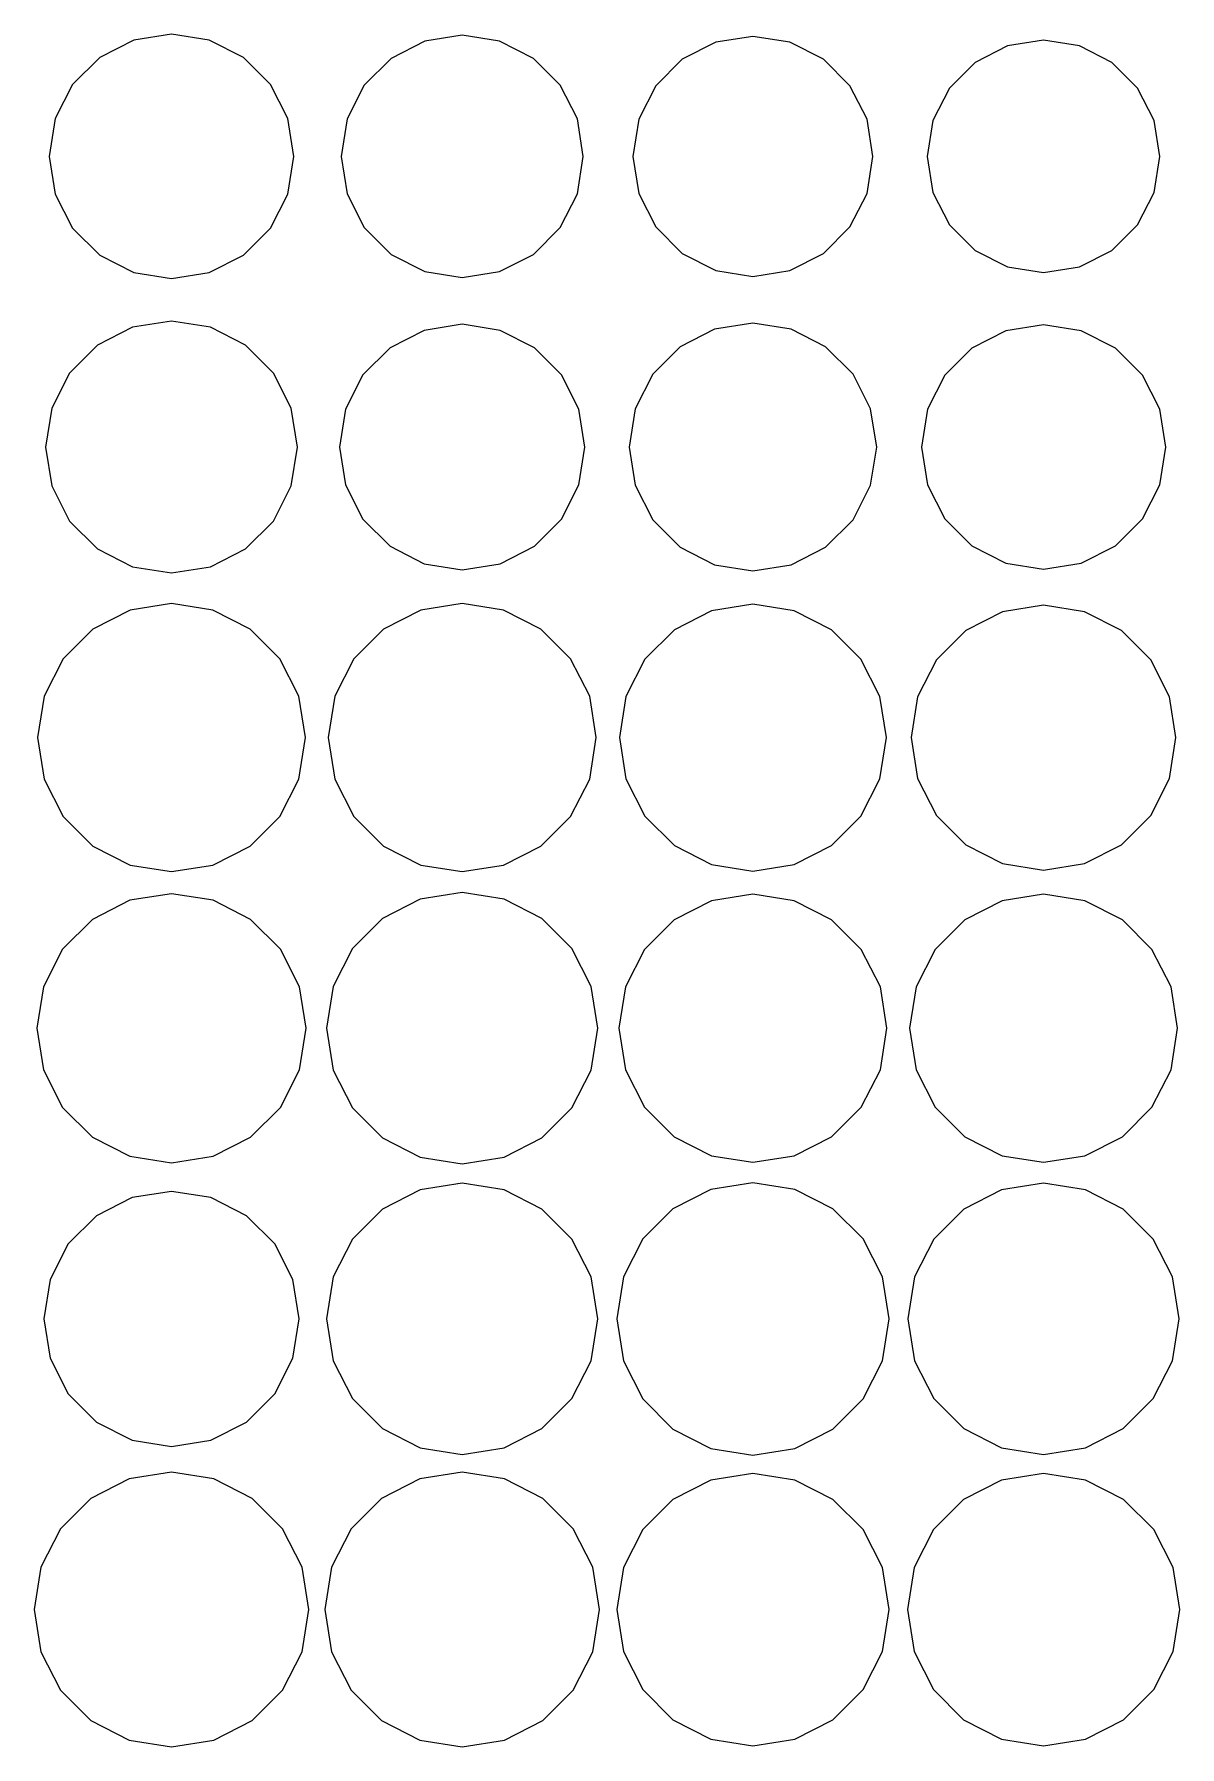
# Model space of a CAD drawing. Header units: metres. Extents: x -319 to 328, y -240 to 246.
# Drawn here: x -229.5 to -158.6, y -239.5 to -133.4 of the extents above; entities that cross this region are included whole.
import ezdxf

# ---------------------------------------------------------------- set-up
doc = ezdxf.new("R2010")
doc.units = ezdxf.units.M

msp = doc.modelspace()

# ---------------------------------------------------------------- linework, layer by layer
for p, q in [((-221, -133.43333, -415.6922), (-223.33823, -133.80368, -415.6922)), ((-218.66177, -133.80368, -415.6922), (-221, -133.43333, -415.6922)), ((-203, -133.5, -415.6922), (-205.31763, -133.86707, -415.6922)), ((-200.68237, -133.86707, -415.6922), (-203, -133.5, -415.6922)), ((-185, -133.56667, -415.6922), (-187.29703, -133.93048, -415.6922)), ((-182.70297, -133.93048, -415.6922), (-185, -133.56667, -415.6922)), ((-223.33823, -133.80368, -415.6922), (-225.44757, -134.87845, -415.6922)), ((-216.55243, -134.87845, -415.6922), (-218.66177, -133.80368, -415.6922)), ((-205.31763, -133.86707, -415.6922), (-207.40839, -134.93237, -415.6922)), ((-198.59161, -134.93237, -415.6922), (-200.68237, -133.86707, -415.6922)), ((-187.29703, -133.93048, -415.6922), (-189.3692, -134.9863, -415.6922)), ((-180.6308, -134.9863, -415.6922), (-182.70297, -133.93048, -415.6922)), ((-169.22491, -134.15239, -415.6922), (-171.23206, -135.17508, -415.6922)), ((-167, -133.8, -415.6922), (-169.22491, -134.15239, -415.6922)), ((-164.77509, -134.15239, -415.6922), (-167, -133.8, -415.6922)), ((-162.76794, -135.17508, -415.6922), (-164.77509, -134.15239, -415.6922)), ((-225.44757, -134.87845, -415.6922), (-227.12155, -136.55243, -415.6922)), ((-214.87845, -136.55243, -415.6922), (-216.55243, -134.87845, -415.6922)), ((-207.40839, -134.93237, -415.6922), (-209.06763, -136.59161, -415.6922)), ((-196.93237, -136.59161, -415.6922), (-198.59161, -134.93237, -415.6922)), ((-189.3692, -134.9863, -415.6922), (-191.01369, -136.6308, -415.6922)), ((-178.98631, -136.6308, -415.6922), (-180.6308, -134.9863, -415.6922)), ((-171.23206, -135.17508, -415.6922), (-172.82492, -136.76794, -415.6922)), ((-161.17508, -136.76794, -415.6922), (-162.76794, -135.17508, -415.6922)), ((-227.12155, -136.55243, -415.6922), (-228.19632, -138.66177, -415.6922)), ((-213.80368, -138.66177, -415.6922), (-214.87845, -136.55243, -415.6922)), ((-209.06763, -136.59161, -415.6922), (-210.13293, -138.68237, -415.6922)), ((-195.86707, -138.68237, -415.6922), (-196.93237, -136.59161, -415.6922)), ((-191.01369, -136.6308, -415.6922), (-192.06952, -138.70297, -415.6922)), ((-177.93048, -138.70297, -415.6922), (-178.98631, -136.6308, -415.6922)), ((-172.82492, -136.76794, -415.6922), (-173.84761, -138.77509, -415.6922)), ((-160.15239, -138.77509, -415.6922), (-161.17508, -136.76794, -415.6922)), ((-228.19632, -138.66177, -415.6922), (-228.56667, -141, -415.6922)), ((-213.43333, -141, -415.6922), (-213.80368, -138.66177, -415.6922)), ((-210.13293, -138.68237, -415.6922), (-210.5, -141, -415.6922)), ((-195.5, -141, -415.6922), (-195.86707, -138.68237, -415.6922)), ((-192.06952, -138.70297, -415.6922), (-192.43333, -141, -415.6922)), ((-177.56667, -141, -415.6922), (-177.93048, -138.70297, -415.6922)), ((-173.84761, -138.77509, -415.6922), (-174.2, -141, -415.6922)), ((-159.8, -141, -415.6922), (-160.15239, -138.77509, -415.6922)), ((-228.56667, -141, -415.6922), (-228.19632, -143.33823, -415.6922)), ((-213.80368, -143.33823, -415.6922), (-213.43333, -141, -415.6922)), ((-210.5, -141, -415.6922), (-210.13293, -143.31763, -415.6922)), ((-195.86707, -143.31763, -415.6922), (-195.5, -141, -415.6922)), ((-192.43333, -141, -415.6922), (-192.06952, -143.29703, -415.6922)), ((-177.93048, -143.29703, -415.6922), (-177.56667, -141, -415.6922)), ((-174.2, -141, -415.6922), (-173.84761, -143.22491, -415.6922)), ((-160.15239, -143.22491, -415.6922), (-159.8, -141, -415.6922)), ((-228.19632, -143.33823, -415.6922), (-227.12155, -145.44757, -415.6922)), ((-214.87845, -145.44757, -415.6922), (-213.80368, -143.33823, -415.6922)), ((-210.13293, -143.31763, -415.6922), (-209.06763, -145.40839, -415.6922)), ((-196.93237, -145.40839, -415.6922), (-195.86707, -143.31763, -415.6922)), ((-192.06952, -143.29703, -415.6922), (-191.01369, -145.3692, -415.6922)), ((-178.98631, -145.3692, -415.6922), (-177.93048, -143.29703, -415.6922)), ((-173.84761, -143.22491, -415.6922), (-172.82492, -145.23206, -415.6922)), ((-161.17508, -145.23206, -415.6922), (-160.15239, -143.22491, -415.6922)), ((-172.82492, -145.23206, -415.6922), (-171.23206, -146.82492, -415.6922)), ((-162.76794, -146.82492, -415.6922), (-161.17508, -145.23206, -415.6922)), ((-227.12155, -145.44757, -415.6922), (-225.44757, -147.12155, -415.6922)), ((-216.55243, -147.12157, -415.6922), (-214.87845, -145.44757, -415.6922)), ((-209.06763, -145.40839, -415.6922), (-207.40839, -147.06763, -415.6922)), ((-198.59161, -147.06763, -415.6922), (-196.93237, -145.40839, -415.6922)), ((-191.01369, -145.3692, -415.6922), (-189.3692, -147.0137, -415.6922)), ((-180.6308, -147.0137, -415.6922), (-178.98631, -145.3692, -415.6922)), ((-225.44757, -147.12155, -415.6922), (-223.33823, -148.19632, -415.6922)), ((-218.66177, -148.19632, -415.6922), (-216.55243, -147.12157, -415.6922)), ((-207.40839, -147.06763, -415.6922), (-205.31763, -148.13293, -415.6922)), ((-200.68237, -148.13293, -415.6922), (-198.59161, -147.06763, -415.6922)), ((-189.3692, -147.0137, -415.6922), (-187.29703, -148.06952, -415.6922)), ((-182.70297, -148.06952, -415.6922), (-180.6308, -147.0137, -415.6922)), ((-171.23206, -146.82492, -415.6922), (-169.22493, -147.84761, -415.6922)), ((-164.77507, -147.84761, -415.6922), (-162.76794, -146.82492, -415.6922)), ((-223.33823, -148.19632, -415.6922), (-221, -148.56667, -415.6922)), ((-221, -148.56667, -415.6922), (-218.66177, -148.19632, -415.6922)), ((-205.31763, -148.13293, -415.6922), (-203, -148.5, -415.6922)), ((-203, -148.5, -415.6922), (-200.68237, -148.13293, -415.6922)), ((-187.29703, -148.06952, -415.6922), (-185, -148.43333, -415.6922)), ((-185, -148.43333, -415.6922), (-182.70297, -148.06952, -415.6922)), ((-169.22493, -147.84761, -415.6922), (-167, -148.2, -415.6922)), ((-167, -148.2, -415.6922), (-164.77507, -147.84761, -415.6922)), ((-223.41034, -151.58176, -415.6922), (-225.58472, -152.68967, -415.6922)), ((-221, -151.2, -415.6922), (-223.41034, -151.58176, -415.6922)), ((-218.58966, -151.58176, -415.6922), (-221, -151.2, -415.6922)), ((-216.41528, -152.68967, -415.6922), (-218.58966, -151.58176, -415.6922)), ((-203, -151.4, -415.6922), (-205.34853, -151.77197, -415.6922)), ((-200.65147, -151.77197, -415.6922), (-203, -151.4, -415.6922)), ((-185, -151.33334, -415.6922), (-187.36913, -151.70856, -415.6922)), ((-182.63087, -151.70856, -415.6922), (-185, -151.33334, -415.6922)), ((-167, -151.43333, -415.6922), (-169.33823, -151.80368, -415.6922)), ((-164.66177, -151.80368, -415.6922), (-167, -151.43333, -415.6922)), ((-225.58472, -152.68967, -415.6922), (-227.31033, -154.41528, -415.6922)), ((-214.68967, -154.41528, -415.6922), (-216.41528, -152.68967, -415.6922)), ((-205.34853, -151.77197, -415.6922), (-207.46716, -152.85147, -415.6922)), ((-198.53284, -152.85147, -415.6922), (-200.65147, -151.77197, -415.6922)), ((-187.36913, -151.70856, -415.6922), (-189.50635, -152.79755, -415.6922)), ((-180.49365, -152.79755, -415.6922), (-182.63087, -151.70856, -415.6922)), ((-169.33823, -151.80368, -415.6922), (-171.44757, -152.87845, -415.6922)), ((-162.55243, -152.87845, -415.6922), (-164.66177, -151.80368, -415.6922)), ((-207.46716, -152.85147, -415.6922), (-209.14853, -154.53284, -415.6922)), ((-196.85147, -154.53284, -415.6922), (-198.53284, -152.85147, -415.6922)), ((-189.50635, -152.79755, -415.6922), (-191.20247, -154.49365, -415.6922)), ((-178.79753, -154.49365, -415.6922), (-180.49365, -152.79755, -415.6922)), ((-171.44757, -152.87845, -415.6922), (-173.12157, -154.55243, -415.6922)), ((-160.87843, -154.55243, -415.6922), (-162.55243, -152.87845, -415.6922)), ((-227.31033, -154.41528, -415.6922), (-228.41824, -156.58966, -415.6922)), ((-213.58176, -156.58966, -415.6922), (-214.68967, -154.41528, -415.6922)), ((-209.14853, -154.53284, -415.6922), (-210.22803, -156.65147, -415.6922)), ((-195.77197, -156.65147, -415.6922), (-196.85147, -154.53284, -415.6922)), ((-191.20247, -154.49365, -415.6922), (-192.29144, -156.63086, -415.6922)), ((-177.70857, -156.63086, -415.6922), (-178.79753, -154.49365, -415.6922)), ((-173.12157, -154.55243, -415.6922), (-174.19632, -156.66177, -415.6922)), ((-159.80367, -156.66177, -415.6922), (-160.87843, -154.55243, -415.6922)), ((-228.41824, -156.58966, -415.6922), (-228.8, -159, -415.6922)), ((-213.2, -159, -415.6922), (-213.58176, -156.58966, -415.6922)), ((-210.22803, -156.65147, -415.6922), (-210.6, -159, -415.6922)), ((-195.4, -159, -415.6922), (-195.77197, -156.65147, -415.6922)), ((-192.29144, -156.63086, -415.6922), (-192.66666, -159, -415.6922)), ((-177.33333, -159, -415.6922), (-177.70857, -156.63086, -415.6922)), ((-174.19632, -156.66177, -415.6922), (-174.56667, -159, -415.6922)), ((-159.43333, -159, -415.6922), (-159.80367, -156.66177, -415.6922)), ((-228.8, -159, -415.6922), (-228.41824, -161.41034, -415.6922)), ((-213.58176, -161.41034, -415.6922), (-213.2, -159, -415.6922)), ((-210.6, -159, -415.6922), (-210.22803, -161.34853, -415.6922)), ((-195.77197, -161.34853, -415.6922), (-195.4, -159, -415.6922)), ((-192.66666, -159, -415.6922), (-192.29144, -161.36914, -415.6922)), ((-177.70857, -161.36914, -415.6922), (-177.33333, -159, -415.6922)), ((-174.56667, -159, -415.6922), (-174.19633, -161.33823, -415.6922)), ((-159.80367, -161.33823, -415.6922), (-159.43333, -159, -415.6922)), ((-228.41824, -161.41034, -415.6922), (-227.31033, -163.58472, -415.6922)), ((-214.68967, -163.58472, -415.6922), (-213.58176, -161.41034, -415.6922)), ((-210.22803, -161.34853, -415.6922), (-209.14853, -163.46716, -415.6922)), ((-196.85147, -163.46716, -415.6922), (-195.77197, -161.34853, -415.6922)), ((-192.29144, -161.36914, -415.6922), (-191.20247, -163.50635, -415.6922)), ((-178.79753, -163.50635, -415.6922), (-177.70857, -161.36914, -415.6922)), ((-174.19633, -161.33823, -415.6922), (-173.12157, -163.44757, -415.6922)), ((-160.87843, -163.44757, -415.6922), (-159.80367, -161.33823, -415.6922)), ((-227.31033, -163.58472, -415.6922), (-225.58472, -165.31033, -415.6922)), ((-216.41528, -165.31033, -415.6922), (-214.68967, -163.58472, -415.6922)), ((-209.14853, -163.46716, -415.6922), (-207.46716, -165.14853, -415.6922)), ((-198.53284, -165.14853, -415.6922), (-196.85147, -163.46716, -415.6922)), ((-191.20247, -163.50635, -415.6922), (-189.50635, -165.20245, -415.6922)), ((-180.49365, -165.20245, -415.6922), (-178.79753, -163.50635, -415.6922)), ((-173.12157, -163.44757, -415.6922), (-171.44757, -165.12155, -415.6922)), ((-162.55243, -165.12157, -415.6922), (-160.87843, -163.44757, -415.6922)), ((-225.58472, -165.31033, -415.6922), (-223.41034, -166.41824, -415.6922)), ((-218.58966, -166.41824, -415.6922), (-216.41528, -165.31033, -415.6922)), ((-207.46716, -165.14853, -415.6922), (-205.34853, -166.22803, -415.6922)), ((-200.65146, -166.22803, -415.6922), (-198.53284, -165.14853, -415.6922)), ((-189.50635, -165.20245, -415.6922), (-187.36913, -166.29144, -415.6922)), ((-182.63087, -166.29144, -415.6922), (-180.49365, -165.20245, -415.6922)), ((-171.44757, -165.12155, -415.6922), (-169.33823, -166.19632, -415.6922)), ((-164.66177, -166.19632, -415.6922), (-162.55243, -165.12157, -415.6922)), ((-223.41034, -166.41824, -415.6922), (-221, -166.8, -415.6922)), ((-221, -166.8, -415.6922), (-218.58966, -166.41824, -415.6922)), ((-205.34853, -166.22803, -415.6922), (-203, -166.6, -415.6922)), ((-203, -166.6, -415.6922), (-200.65146, -166.22803, -415.6922)), ((-187.36913, -166.29144, -415.6922), (-185, -166.66666, -415.6922)), ((-185, -166.66666, -415.6922), (-182.63087, -166.29144, -415.6922)), ((-169.33823, -166.19632, -415.6922), (-167, -166.56667, -415.6922)), ((-167, -166.56667, -415.6922), (-164.66177, -166.19632, -415.6922)), ((-223.56485, -169.10623, -415.6922), (-225.87862, -170.28516, -415.6922)), ((-221, -168.7, -415.6922), (-223.56485, -169.10623, -415.6922)), ((-218.43515, -169.10623, -415.6922), (-221, -168.7, -415.6922)), ((-216.12138, -170.28516, -415.6922), (-218.43515, -169.10623, -415.6922)), ((-205.56485, -169.10623, -415.6922), (-207.87862, -170.28516, -415.6922)), ((-203, -168.7, -415.6922), (-205.56485, -169.10623, -415.6922)), ((-200.43515, -169.10623, -415.6922), (-203, -168.7, -415.6922)), ((-198.12138, -170.28516, -415.6922), (-200.43515, -169.10623, -415.6922)), ((-187.55453, -169.13794, -415.6922), (-189.85902, -170.31213, -415.6922)), ((-185, -168.73334, -415.6922), (-187.55453, -169.13794, -415.6922)), ((-182.44547, -169.13794, -415.6922), (-185, -168.73334, -415.6922)), ((-180.14098, -170.31213, -415.6922), (-182.44547, -169.13794, -415.6922)), ((-169.53394, -169.20134, -415.6922), (-171.81984, -170.36606, -415.6922)), ((-167, -168.8, -415.6922), (-169.53394, -169.20134, -415.6922)), ((-164.46606, -169.20134, -415.6922), (-167, -168.8, -415.6922)), ((-162.18016, -170.36606, -415.6922), (-164.46606, -169.20134, -415.6922)), ((-225.87862, -170.28516, -415.6922), (-227.71484, -172.12138, -415.6922)), ((-214.28516, -172.12138, -415.6922), (-216.12138, -170.28516, -415.6922)), ((-207.87862, -170.28516, -415.6922), (-209.71484, -172.12138, -415.6922)), ((-196.28516, -172.12138, -415.6922), (-198.12138, -170.28516, -415.6922)), ((-189.85902, -170.31213, -415.6922), (-191.68788, -172.14098, -415.6922)), ((-178.31213, -172.14098, -415.6922), (-180.14098, -170.31213, -415.6922)), ((-171.81984, -170.36606, -415.6922), (-173.63394, -172.18016, -415.6922)), ((-160.36606, -172.18016, -415.6922), (-162.18016, -170.36606, -415.6922)), ((-227.71484, -172.12138, -415.6922), (-228.89377, -174.43515, -415.6922)), ((-213.10623, -174.43515, -415.6922), (-214.28516, -172.12138, -415.6922)), ((-209.71484, -172.12138, -415.6922), (-210.89377, -174.43515, -415.6922)), ((-195.10623, -174.43515, -415.6922), (-196.28516, -172.12138, -415.6922)), ((-191.68788, -172.14098, -415.6922), (-192.86206, -174.44547, -415.6922)), ((-177.13794, -174.44547, -415.6922), (-178.31213, -172.14098, -415.6922)), ((-173.63394, -172.18016, -415.6922), (-174.79866, -174.46606, -415.6922)), ((-159.20134, -174.46606, -415.6922), (-160.36606, -172.18016, -415.6922)), ((-228.89377, -174.43515, -415.6922), (-229.3, -177, -415.6922)), ((-212.7, -177, -415.6922), (-213.10623, -174.43515, -415.6922)), ((-210.89377, -174.43515, -415.6922), (-211.3, -177, -415.6922)), ((-194.7, -177, -415.6922), (-195.10623, -174.43515, -415.6922)), ((-192.86206, -174.44547, -415.6922), (-193.26666, -177, -415.6922)), ((-176.73334, -177, -415.6922), (-177.13794, -174.44547, -415.6922)), ((-174.79866, -174.46606, -415.6922), (-175.2, -177, -415.6922)), ((-158.8, -177, -415.6922), (-159.20134, -174.46606, -415.6922)), ((-229.3, -177, -415.6922), (-228.89377, -179.56485, -415.6922)), ((-213.10623, -179.56485, -415.6922), (-212.7, -177, -415.6922)), ((-211.3, -177, -415.6922), (-210.89377, -179.56485, -415.6922)), ((-195.10623, -179.56485, -415.6922), (-194.7, -177, -415.6922)), ((-193.26666, -177, -415.6922), (-192.86206, -179.55453, -415.6922)), ((-177.13794, -179.55453, -415.6922), (-176.73334, -177, -415.6922)), ((-175.2, -177, -415.6922), (-174.79866, -179.53394, -415.6922)), ((-159.20134, -179.53394, -415.6922), (-158.8, -177, -415.6922)), ((-228.89377, -179.56485, -415.6922), (-227.71484, -181.87862, -415.6922)), ((-214.28516, -181.87862, -415.6922), (-213.10623, -179.56485, -415.6922)), ((-210.89377, -179.56485, -415.6922), (-209.71484, -181.87862, -415.6922)), ((-196.28516, -181.87862, -415.6922), (-195.10623, -179.56485, -415.6922)), ((-192.86206, -179.55453, -415.6922), (-191.68788, -181.85902, -415.6922)), ((-178.31213, -181.85902, -415.6922), (-177.13794, -179.55453, -415.6922)), ((-174.79866, -179.53394, -415.6922), (-173.63394, -181.81984, -415.6922)), ((-160.36606, -181.81984, -415.6922), (-159.20134, -179.53394, -415.6922)), ((-227.71484, -181.87862, -415.6922), (-225.87862, -183.71484, -415.6922)), ((-216.12138, -183.71484, -415.6922), (-214.28516, -181.87862, -415.6922)), ((-209.71484, -181.87862, -415.6922), (-207.87862, -183.71484, -415.6922)), ((-198.12138, -183.71484, -415.6922), (-196.28516, -181.87862, -415.6922)), ((-191.68788, -181.85902, -415.6922), (-189.85902, -183.68787, -415.6922)), ((-180.14098, -183.68787, -415.6922), (-178.31213, -181.85902, -415.6922)), ((-173.63394, -181.81984, -415.6922), (-171.81984, -183.63394, -415.6922)), ((-162.18016, -183.63394, -415.6922), (-160.36606, -181.81984, -415.6922)), ((-225.87862, -183.71484, -415.6922), (-223.56485, -184.89377, -415.6922)), ((-218.43515, -184.89377, -415.6922), (-216.12138, -183.71484, -415.6922)), ((-207.87862, -183.71484, -415.6922), (-205.56485, -184.89377, -415.6922)), ((-200.43515, -184.89377, -415.6922), (-198.12138, -183.71484, -415.6922)), ((-189.85902, -183.68787, -415.6922), (-187.55453, -184.86206, -415.6922)), ((-182.44547, -184.86206, -415.6922), (-180.14098, -183.68787, -415.6922)), ((-171.81984, -183.63394, -415.6922), (-169.53394, -184.79866, -415.6922)), ((-164.46606, -184.79866, -415.6922), (-162.18016, -183.63394, -415.6922)), ((-223.56485, -184.89377, -415.6922), (-221, -185.3, -415.6922)), ((-221, -185.3, -415.6922), (-218.43515, -184.89377, -415.6922)), ((-205.56485, -184.89377, -415.6922), (-203, -185.3, -415.6922)), ((-203, -185.3, -415.6922), (-200.43515, -184.89377, -415.6922)), ((-187.55453, -184.86206, -415.6922), (-185, -185.26666, -415.6922)), ((-185, -185.26666, -415.6922), (-182.44547, -184.86206, -415.6922)), ((-169.53394, -184.79866, -415.6922), (-167, -185.2, -415.6922)), ((-167, -185.2, -415.6922), (-164.46606, -184.79866, -415.6922)), ((-221, -186.66667, -415.6922), (-223.57513, -187.07452, -415.6922)), ((-218.42487, -187.07452, -415.6922), (-221, -186.66667, -415.6922)), ((-203, -186.6, -415.6922), (-205.59573, -187.01112, -415.6922)), ((-200.40427, -187.01112, -415.6922), (-203, -186.6, -415.6922)), ((-223.57513, -187.07452, -415.6922), (-225.89821, -188.2582, -415.6922)), ((-216.10179, -188.2582, -415.6922), (-218.42487, -187.07452, -415.6922)), ((-205.59573, -187.01112, -415.6922), (-207.9374, -188.20425, -415.6922)), ((-198.0626, -188.20425, -415.6922), (-200.40427, -187.01112, -415.6922)), ((-187.56483, -187.10623, -415.6922), (-189.87862, -188.28516, -415.6922)), ((-185, -186.7, -415.6922), (-187.56483, -187.10623, -415.6922)), ((-182.43517, -187.10623, -415.6922), (-185, -186.7, -415.6922)), ((-180.12138, -188.28516, -415.6922), (-182.43517, -187.10623, -415.6922)), ((-169.56483, -187.10623, -415.6922), (-171.87862, -188.28516, -415.6922)), ((-167, -186.7, -415.6922), (-169.56483, -187.10623, -415.6922)), ((-164.43517, -187.10623, -415.6922), (-167, -186.7, -415.6922)), ((-162.12138, -188.28516, -415.6922), (-164.43517, -187.10623, -415.6922)), ((-225.89821, -188.2582, -415.6922), (-227.7418, -190.10179, -415.6922)), ((-214.2582, -190.10179, -415.6922), (-216.10179, -188.2582, -415.6922)), ((-207.9374, -188.20425, -415.6922), (-209.79575, -190.0626, -415.6922)), ((-196.20425, -190.0626, -415.6922), (-198.0626, -188.20425, -415.6922)), ((-189.87862, -188.28516, -415.6922), (-191.71484, -190.12138, -415.6922)), ((-178.28516, -190.12138, -415.6922), (-180.12138, -188.28516, -415.6922)), ((-171.87862, -188.28516, -415.6922), (-173.71484, -190.12138, -415.6922)), ((-160.28516, -190.12138, -415.6922), (-162.12138, -188.28516, -415.6922)), ((-227.7418, -190.10179, -415.6922), (-228.92548, -192.42487, -415.6922)), ((-213.07452, -192.42487, -415.6922), (-214.2582, -190.10179, -415.6922)), ((-209.79575, -190.0626, -415.6922), (-210.98888, -192.40427, -415.6922)), ((-195.01112, -192.40427, -415.6922), (-196.20425, -190.0626, -415.6922)), ((-191.71484, -190.12138, -415.6922), (-192.89377, -192.43515, -415.6922)), ((-177.10623, -192.43515, -415.6922), (-178.28516, -190.12138, -415.6922)), ((-173.71484, -190.12138, -415.6922), (-174.89377, -192.43515, -415.6922)), ((-159.10623, -192.43515, -415.6922), (-160.28516, -190.12138, -415.6922)), ((-228.92548, -192.42487, -415.6922), (-229.33334, -195, -415.6922)), ((-212.66666, -195, -415.6922), (-213.07452, -192.42487, -415.6922)), ((-210.98888, -192.40427, -415.6922), (-211.4, -195, -415.6922)), ((-194.6, -195, -415.6922), (-195.01112, -192.40427, -415.6922)), ((-192.89377, -192.43515, -415.6922), (-193.3, -195, -415.6922)), ((-176.7, -195, -415.6922), (-177.10623, -192.43515, -415.6922)), ((-174.89377, -192.43515, -415.6922), (-175.3, -195, -415.6922)), ((-158.7, -195, -415.6922), (-159.10623, -192.43515, -415.6922)), ((-229.33334, -195, -415.6922), (-228.92548, -197.57513, -415.6922)), ((-213.07452, -197.57513, -415.6922), (-212.66666, -195, -415.6922)), ((-211.4, -195, -415.6922), (-210.98888, -197.59573, -415.6922)), ((-195.01112, -197.59573, -415.6922), (-194.6, -195, -415.6922)), ((-193.3, -195, -415.6922), (-192.89377, -197.56485, -415.6922)), ((-177.10623, -197.56485, -415.6922), (-176.7, -195, -415.6922)), ((-175.3, -195, -415.6922), (-174.89377, -197.56485, -415.6922)), ((-159.10623, -197.56485, -415.6922), (-158.7, -195, -415.6922)), ((-228.92548, -197.57513, -415.6922), (-227.7418, -199.89821, -415.6922)), ((-214.2582, -199.89821, -415.6922), (-213.07452, -197.57513, -415.6922)), ((-210.98888, -197.59573, -415.6922), (-209.79575, -199.9374, -415.6922)), ((-196.20425, -199.9374, -415.6922), (-195.01112, -197.59573, -415.6922)), ((-192.89377, -197.56485, -415.6922), (-191.71484, -199.87862, -415.6922)), ((-178.28516, -199.87862, -415.6922), (-177.10623, -197.56485, -415.6922)), ((-174.89377, -197.56485, -415.6922), (-173.71484, -199.87862, -415.6922)), ((-160.28516, -199.87862, -415.6922), (-159.10623, -197.56485, -415.6922)), ((-227.7418, -199.89821, -415.6922), (-225.89821, -201.7418, -415.6922)), ((-216.10179, -201.7418, -415.6922), (-214.2582, -199.89821, -415.6922)), ((-209.79575, -199.9374, -415.6922), (-207.93741, -201.79575, -415.6922)), ((-198.0626, -201.79575, -415.6922), (-196.20425, -199.9374, -415.6922)), ((-191.71484, -199.87862, -415.6922), (-189.87862, -201.71484, -415.6922)), ((-180.12138, -201.71484, -415.6922), (-178.28516, -199.87862, -415.6922)), ((-173.71484, -199.87862, -415.6922), (-171.87862, -201.71484, -415.6922)), ((-162.12138, -201.71484, -415.6922), (-160.28516, -199.87862, -415.6922)), ((-225.89821, -201.7418, -415.6922), (-223.57513, -202.92548, -415.6922)), ((-218.42487, -202.92548, -415.6922), (-216.10179, -201.7418, -415.6922)), ((-207.93741, -201.79575, -415.6922), (-205.59573, -202.98888, -415.6922)), ((-200.40427, -202.98888, -415.6922), (-198.0626, -201.79575, -415.6922)), ((-189.87862, -201.71484, -415.6922), (-187.56483, -202.89377, -415.6922)), ((-182.43515, -202.89377, -415.6922), (-180.12138, -201.71484, -415.6922)), ((-171.87862, -201.71484, -415.6922), (-169.56483, -202.89377, -415.6922)), ((-164.43515, -202.89377, -415.6922), (-162.12138, -201.71484, -415.6922)), ((-223.57513, -202.92548, -415.6922), (-221, -203.33333, -415.6922)), ((-221, -203.33333, -415.6922), (-218.42487, -202.92548, -415.6922)), ((-205.59573, -202.98888, -415.6922), (-203, -203.4, -415.6922)), ((-203, -203.4, -415.6922), (-200.40427, -202.98888, -415.6922)), ((-187.56483, -202.89377, -415.6922), (-185, -203.3, -415.6922)), ((-185, -203.3, -415.6922), (-182.43515, -202.89377, -415.6922)), ((-169.56483, -202.89377, -415.6922), (-167, -203.3, -415.6922)), ((-167, -203.3, -415.6922), (-164.43515, -202.89377, -415.6922)), ((-203, -204.6, -415.6922), (-205.59573, -205.01112, -415.6922)), ((-200.40427, -205.01112, -415.6922), (-203, -204.6, -415.6922)), ((-185, -204.56667, -415.6922), (-187.60605, -204.97943, -415.6922)), ((-182.39395, -204.97943, -415.6922), (-185, -204.56667, -415.6922)), ((-167, -204.6, -415.6922), (-169.59575, -205.01112, -415.6922)), ((-164.40425, -205.01112, -415.6922), (-167, -204.6, -415.6922)), ((-223.44122, -205.48665, -415.6922), (-225.6435, -206.60876, -415.6922)), ((-221, -205.1, -415.6922), (-223.44122, -205.48665, -415.6922)), ((-218.55878, -205.48665, -415.6922), (-221, -205.1, -415.6922)), ((-216.3565, -206.60876, -415.6922), (-218.55878, -205.48665, -415.6922)), ((-205.59573, -205.01112, -415.6922), (-207.9374, -206.20425, -415.6922)), ((-198.0626, -206.20425, -415.6922), (-200.40427, -205.01112, -415.6922)), ((-187.60605, -204.97943, -415.6922), (-189.95699, -206.17729, -415.6922)), ((-180.04301, -206.17729, -415.6922), (-182.39395, -204.97943, -415.6922)), ((-169.59575, -205.01112, -415.6922), (-171.9374, -206.20425, -415.6922)), ((-162.0626, -206.20425, -415.6922), (-164.40425, -205.01112, -415.6922)), ((-225.6435, -206.60876, -415.6922), (-227.39124, -208.35649, -415.6922)), ((-214.60876, -208.35649, -415.6922), (-216.3565, -206.60876, -415.6922)), ((-207.9374, -206.20425, -415.6922), (-209.79575, -208.0626, -415.6922)), ((-196.20425, -208.0626, -415.6922), (-198.0626, -206.20425, -415.6922)), ((-189.95699, -206.17729, -415.6922), (-191.82271, -208.04301, -415.6922)), ((-178.17729, -208.04301, -415.6922), (-180.04301, -206.17729, -415.6922)), ((-171.9374, -206.20425, -415.6922), (-173.79575, -208.0626, -415.6922)), ((-160.20425, -208.0626, -415.6922), (-162.0626, -206.20425, -415.6922)), ((-227.39124, -208.35649, -415.6922), (-228.51334, -210.55876, -415.6922)), ((-213.48666, -210.55876, -415.6922), (-214.60876, -208.35649, -415.6922)), ((-209.79575, -208.0626, -415.6922), (-210.98888, -210.40425, -415.6922)), ((-195.01112, -210.40425, -415.6922), (-196.20425, -208.0626, -415.6922)), ((-191.82271, -208.04301, -415.6922), (-193.02057, -210.39395, -415.6922)), ((-176.97943, -210.39395, -415.6922), (-178.17729, -208.04301, -415.6922)), ((-173.79575, -208.0626, -415.6922), (-174.98888, -210.40425, -415.6922)), ((-159.01112, -210.40425, -415.6922), (-160.20425, -208.0626, -415.6922)), ((-228.51334, -210.55876, -415.6922), (-228.9, -213, -415.6922)), ((-213.1, -213, -415.6922), (-213.48666, -210.55876, -415.6922)), ((-210.98888, -210.40425, -415.6922), (-211.4, -213, -415.6922)), ((-194.6, -213, -415.6922), (-195.01112, -210.40425, -415.6922)), ((-193.02057, -210.39395, -415.6922), (-193.43333, -213, -415.6922)), ((-176.56667, -213, -415.6922), (-176.97943, -210.39395, -415.6922)), ((-174.98888, -210.40425, -415.6922), (-175.4, -213, -415.6922)), ((-158.6, -213, -415.6922), (-159.01112, -210.40425, -415.6922)), ((-228.9, -213, -415.6922), (-228.51334, -215.44124, -415.6922)), ((-213.48666, -215.44124, -415.6922), (-213.1, -213, -415.6922)), ((-211.4, -213, -415.6922), (-210.98888, -215.59575, -415.6922)), ((-195.01112, -215.59573, -415.6922), (-194.6, -213, -415.6922)), ((-193.43333, -213, -415.6922), (-193.02057, -215.60605, -415.6922)), ((-176.97943, -215.60605, -415.6922), (-176.56667, -213, -415.6922)), ((-175.4, -213, -415.6922), (-174.98888, -215.59575, -415.6922)), ((-159.01112, -215.59573, -415.6922), (-158.6, -213, -415.6922)), ((-228.51334, -215.44124, -415.6922), (-227.39124, -217.64351, -415.6922)), ((-214.60876, -217.64351, -415.6922), (-213.48666, -215.44124, -415.6922)), ((-210.98888, -215.59575, -415.6922), (-209.79575, -217.9374, -415.6922)), ((-196.20425, -217.9374, -415.6922), (-195.01112, -215.59573, -415.6922)), ((-193.02057, -215.60605, -415.6922), (-191.82271, -217.95699, -415.6922)), ((-178.17729, -217.95699, -415.6922), (-176.97943, -215.60605, -415.6922)), ((-174.98888, -215.59575, -415.6922), (-173.79575, -217.9374, -415.6922)), ((-160.20425, -217.9374, -415.6922), (-159.01112, -215.59573, -415.6922)), ((-227.39124, -217.64351, -415.6922), (-225.64351, -219.39124, -415.6922)), ((-216.3565, -219.39124, -415.6922), (-214.60876, -217.64351, -415.6922)), ((-209.79575, -217.9374, -415.6922), (-207.93741, -219.79575, -415.6922)), ((-198.0626, -219.79575, -415.6922), (-196.20425, -217.9374, -415.6922)), ((-191.82271, -217.95699, -415.6922), (-189.95699, -219.82271, -415.6922)), ((-180.04301, -219.82271, -415.6922), (-178.17729, -217.95699, -415.6922)), ((-173.79575, -217.9374, -415.6922), (-171.9374, -219.79575, -415.6922)), ((-162.0626, -219.79575, -415.6922), (-160.20425, -217.9374, -415.6922)), ((-225.64351, -219.39124, -415.6922), (-223.44124, -220.51335, -415.6922)), ((-218.55876, -220.51335, -415.6922), (-216.3565, -219.39124, -415.6922)), ((-223.44124, -220.51335, -415.6922), (-221, -220.9, -415.6922)), ((-221, -220.9, -415.6922), (-218.55876, -220.51335, -415.6922)), ((-207.93741, -219.79575, -415.6922), (-205.59573, -220.98888, -415.6922)), ((-200.40427, -220.98888, -415.6922), (-198.0626, -219.79575, -415.6922)), ((-189.95699, -219.82271, -415.6922), (-187.60605, -221.02057, -415.6922)), ((-182.39395, -221.02057, -415.6922), (-180.04301, -219.82271, -415.6922)), ((-171.9374, -219.79575, -415.6922), (-169.59575, -220.98888, -415.6922)), ((-164.40425, -220.98888, -415.6922), (-162.0626, -219.79575, -415.6922)), ((-205.59573, -220.98888, -415.6922), (-203, -221.4, -415.6922)), ((-203, -221.4, -415.6922), (-200.40427, -220.98888, -415.6922)), ((-187.60605, -221.02057, -415.6922), (-185, -221.43333, -415.6922)), ((-185, -221.43333, -415.6922), (-182.39395, -221.02057, -415.6922)), ((-169.59575, -220.98888, -415.6922), (-167, -221.4, -415.6922)), ((-167, -221.4, -415.6922), (-164.40425, -220.98888, -415.6922)), ((-221, -222.5, -415.6922), (-223.62665, -222.91602, -415.6922)), ((-218.37335, -222.91602, -415.6922), (-221, -222.5, -415.6922)), ((-203, -222.5, -415.6922), (-205.62665, -222.91602, -415.6922)), ((-200.37335, -222.91602, -415.6922), (-203, -222.5, -415.6922)), ((-185, -222.56667, -415.6922), (-187.60605, -222.97943, -415.6922)), ((-182.39395, -222.97943, -415.6922), (-185, -222.56667, -415.6922)), ((-167, -222.56667, -415.6922), (-169.60605, -222.97943, -415.6922)), ((-164.39395, -222.97943, -415.6922), (-167, -222.56667, -415.6922)), ((-223.62665, -222.91602, -415.6922), (-225.99617, -224.12335, -415.6922)), ((-216.00381, -224.12335, -415.6922), (-218.37335, -222.91602, -415.6922)), ((-205.62665, -222.91602, -415.6922), (-207.99617, -224.12335, -415.6922)), ((-198.00381, -224.12335, -415.6922), (-200.37335, -222.91602, -415.6922)), ((-187.60605, -222.97943, -415.6922), (-189.95699, -224.17729, -415.6922)), ((-180.04301, -224.17729, -415.6922), (-182.39395, -222.97943, -415.6922)), ((-169.60605, -222.97943, -415.6922), (-171.95699, -224.17729, -415.6922)), ((-162.04301, -224.17729, -415.6922), (-164.39395, -222.97943, -415.6922)), ((-225.99617, -224.12335, -415.6922), (-227.87665, -226.00383, -415.6922)), ((-214.12335, -226.00383, -415.6922), (-216.00381, -224.12335, -415.6922)), ((-207.99617, -224.12335, -415.6922), (-209.87665, -226.00383, -415.6922)), ((-196.12335, -226.00383, -415.6922), (-198.00381, -224.12335, -415.6922)), ((-189.95699, -224.17729, -415.6922), (-191.82271, -226.04301, -415.6922)), ((-178.17729, -226.04301, -415.6922), (-180.04301, -224.17729, -415.6922)), ((-171.95699, -224.17729, -415.6922), (-173.82271, -226.04301, -415.6922)), ((-160.17729, -226.04301, -415.6922), (-162.04301, -224.17729, -415.6922)), ((-227.87665, -226.00383, -415.6922), (-229.08398, -228.37335, -415.6922)), ((-212.91602, -228.37335, -415.6922), (-214.12335, -226.00383, -415.6922)), ((-209.87665, -226.00383, -415.6922), (-211.08398, -228.37335, -415.6922)), ((-194.91602, -228.37335, -415.6922), (-196.12335, -226.00383, -415.6922)), ((-191.82271, -226.04301, -415.6922), (-193.02057, -228.39395, -415.6922)), ((-176.97943, -228.39395, -415.6922), (-178.17729, -226.04301, -415.6922)), ((-173.82271, -226.04301, -415.6922), (-175.02057, -228.39395, -415.6922)), ((-158.97943, -228.39395, -415.6922), (-160.17729, -226.04301, -415.6922)), ((-229.08398, -228.37335, -415.6922), (-229.5, -231, -415.6922)), ((-212.5, -231, -415.6922), (-212.91602, -228.37335, -415.6922)), ((-211.08398, -228.37335, -415.6922), (-211.5, -231, -415.6922)), ((-194.5, -231, -415.6922), (-194.91602, -228.37335, -415.6922)), ((-193.02057, -228.39395, -415.6922), (-193.43333, -231, -415.6922)), ((-176.56667, -231, -415.6922), (-176.97943, -228.39395, -415.6922)), ((-175.02057, -228.39395, -415.6922), (-175.43333, -231, -415.6922)), ((-158.56667, -231, -415.6922), (-158.97943, -228.39395, -415.6922)), ((-229.5, -231, -415.6922), (-229.08398, -233.62665, -415.6922)), ((-212.91602, -233.62665, -415.6922), (-212.5, -231, -415.6922)), ((-211.5, -231, -415.6922), (-211.08398, -233.62665, -415.6922)), ((-194.91602, -233.62665, -415.6922), (-194.5, -231, -415.6922)), ((-193.43333, -231, -415.6922), (-193.02057, -233.60605, -415.6922)), ((-176.97943, -233.60605, -415.6922), (-176.56667, -231, -415.6922)), ((-175.43333, -231, -415.6922), (-175.02057, -233.60605, -415.6922)), ((-158.97943, -233.60605, -415.6922), (-158.56667, -231, -415.6922)), ((-229.08398, -233.62665, -415.6922), (-227.87665, -235.99617, -415.6922)), ((-214.12335, -235.99617, -415.6922), (-212.91602, -233.62665, -415.6922)), ((-211.08398, -233.62665, -415.6922), (-209.87665, -235.99617, -415.6922)), ((-196.12335, -235.99617, -415.6922), (-194.91602, -233.62665, -415.6922)), ((-193.02057, -233.60605, -415.6922), (-191.82271, -235.95699, -415.6922)), ((-178.17729, -235.95699, -415.6922), (-176.97943, -233.60605, -415.6922)), ((-175.02057, -233.60605, -415.6922), (-173.82271, -235.95699, -415.6922)), ((-160.17729, -235.95699, -415.6922), (-158.97943, -233.60605, -415.6922)), ((-227.87665, -235.99617, -415.6922), (-225.99619, -237.87665, -415.6922)), ((-216.00383, -237.87665, -415.6922), (-214.12335, -235.99617, -415.6922)), ((-209.87665, -235.99617, -415.6922), (-207.99619, -237.87665, -415.6922)), ((-198.00383, -237.87665, -415.6922), (-196.12335, -235.99617, -415.6922)), ((-191.82271, -235.95699, -415.6922), (-189.95699, -237.82271, -415.6922)), ((-180.04301, -237.82271, -415.6922), (-178.17729, -235.95699, -415.6922)), ((-173.82271, -235.95699, -415.6922), (-171.95699, -237.82271, -415.6922)), ((-162.04301, -237.82271, -415.6922), (-160.17729, -235.95699, -415.6922)), ((-225.99619, -237.87665, -415.6922), (-223.62665, -239.08398, -415.6922)), ((-218.37335, -239.08398, -415.6922), (-216.00383, -237.87665, -415.6922)), ((-207.99619, -237.87665, -415.6922), (-205.62665, -239.08398, -415.6922)), ((-200.37335, -239.08398, -415.6922), (-198.00383, -237.87665, -415.6922)), ((-189.95699, -237.82271, -415.6922), (-187.60605, -239.02057, -415.6922)), ((-182.39395, -239.02057, -415.6922), (-180.04301, -237.82271, -415.6922)), ((-171.95699, -237.82271, -415.6922), (-169.60605, -239.02057, -415.6922)), ((-164.39395, -239.02057, -415.6922), (-162.04301, -237.82271, -415.6922)), ((-223.62665, -239.08398, -415.6922), (-221, -239.5, -415.6922)), ((-221, -239.5, -415.6922), (-218.37335, -239.08398, -415.6922)), ((-205.62665, -239.08398, -415.6922), (-203, -239.5, -415.6922)), ((-203, -239.5, -415.6922), (-200.37335, -239.08398, -415.6922)), ((-187.60605, -239.02057, -415.6922), (-185, -239.43333, -415.6922)), ((-185, -239.43333, -415.6922), (-182.39395, -239.02057, -415.6922)), ((-169.60605, -239.02057, -415.6922), (-167, -239.43333, -415.6922)), ((-167, -239.43333, -415.6922), (-164.39395, -239.02057, -415.6922))]:
    msp.add_line(p, q)

doc.saveas('drawing.dxf')
